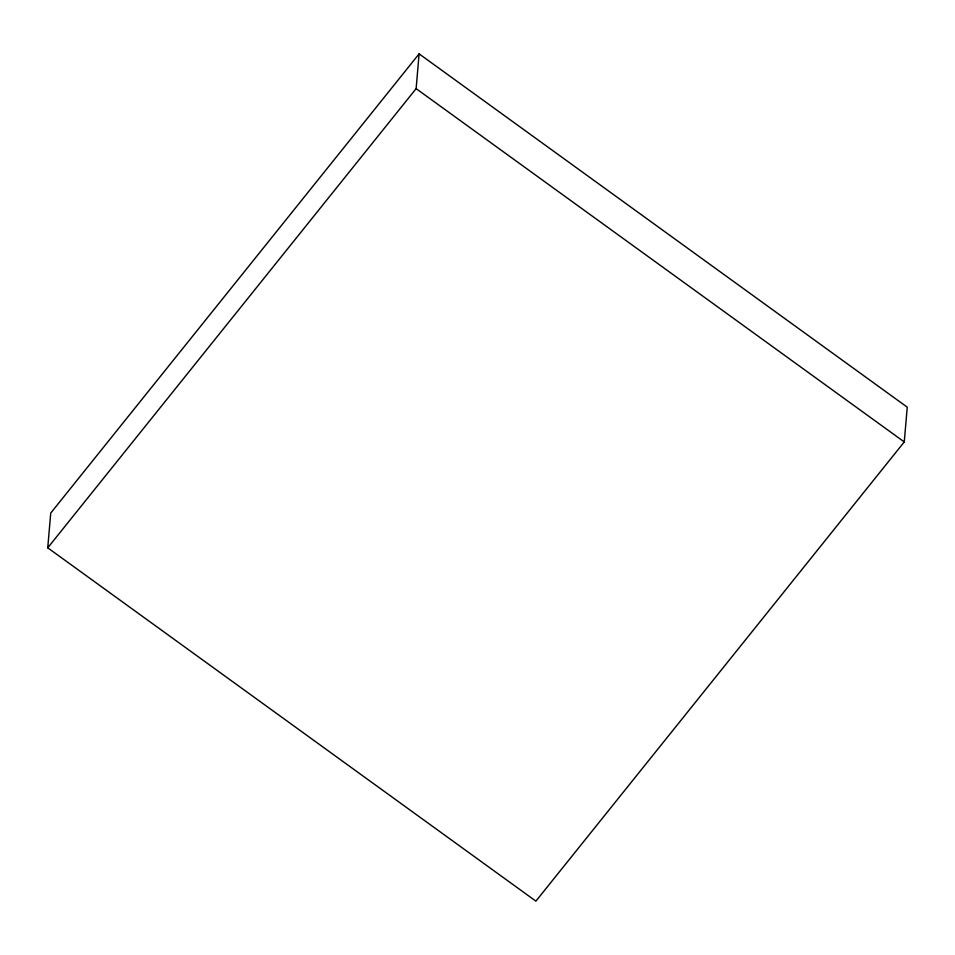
<?xml version="1.0" encoding="UTF-8"?>
<svg xmlns="http://www.w3.org/2000/svg" width="955" height="955" viewBox="0 0 955 955"><rect width="100%" height="100%" fill="white"/><g stroke="black" fill="none" stroke-linecap="round" stroke-linejoin="round"><path stroke-width="1.43" d="M47.75 547.824L50.734 513.062L419.102 53.862L907.25 407.176L904.266 441.938L535.898 901.138L47.75 547.824L416.129 88.636L419.102 53.862M416.129 88.636L904.266 441.938"/></g></svg>
